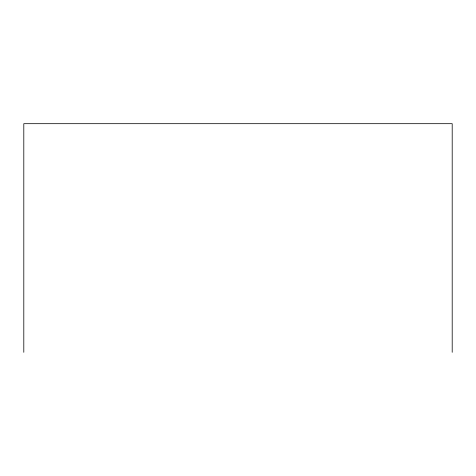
<?xml version="1.0" encoding="UTF-8"?>
<svg xmlns="http://www.w3.org/2000/svg" width="476" height="476" viewBox="0 0 476 476"><rect width="100%" height="100%" fill="white"/><g stroke="black" fill="none" stroke-linecap="round" stroke-linejoin="round"><path stroke-width="0.71" d="M452.2 352.317L452.2 123.683L23.8 123.683L23.8 352.317"/></g></svg>
